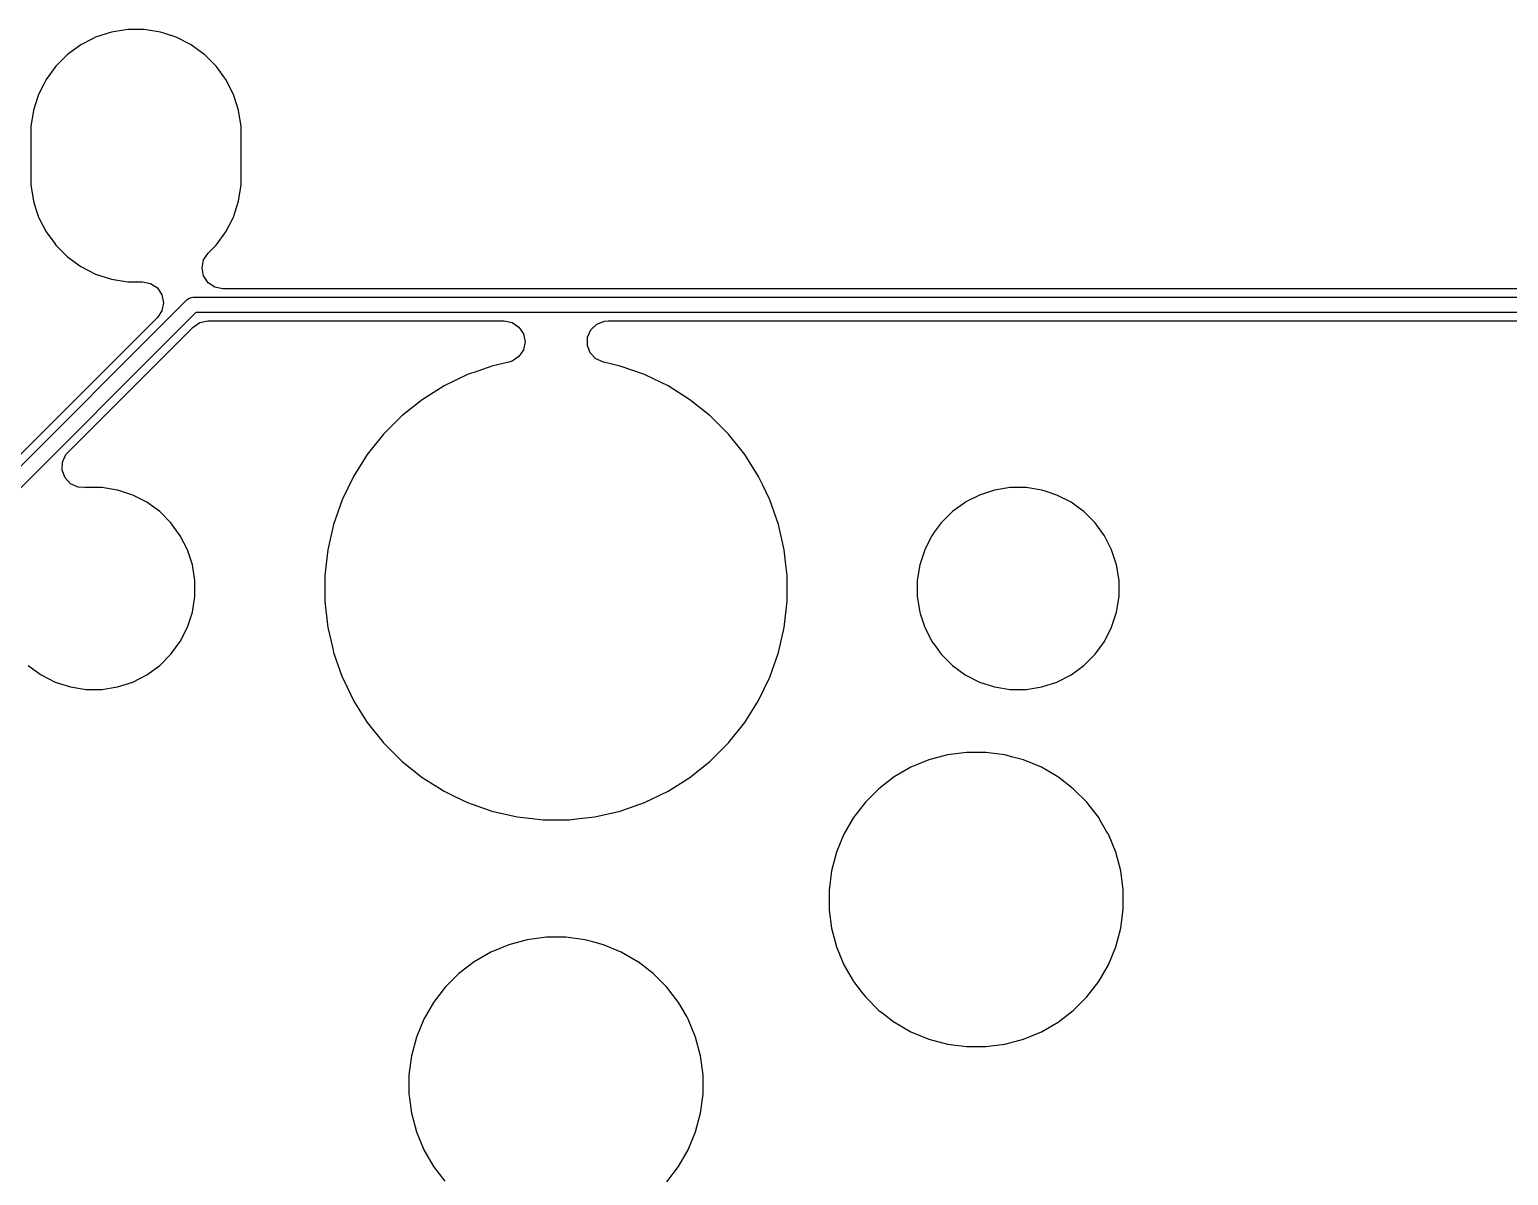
# Model space of a CAD drawing. Header units: inches. Extents: x 2.6 to 14.2, y -7.9 to -3.5.
# Drawn here: x 6.526 to 7.218, y -6.027 to -5.491 of the extents above; entities that cross this region are included whole.
import ezdxf

# ---------------------------------------------------------------- set-up
doc = ezdxf.new("R2010")
doc.units = ezdxf.units.IN
doc.header["$MEASUREMENT"] = 0
doc.layers.add('B.Cu', color=153, linetype='CONTINUOUS', true_color=0x4d7fc4)

msp = doc.modelspace()

# ---------------------------------------------------------------- linework, layer by layer
at = {"layer": 'B.Cu', "linetype": 'CONTINUOUS'}
for p, q in [((6.555, -5.49505), (6.54956, -5.49782)), ((6.55646, -5.4943), (6.555, -5.49505)), ((6.56383, -5.49191), (6.55646, -5.4943)), ((6.55646, -5.4943), (6.55646, -5.4943)), ((6.57149, -5.4907), (6.56383, -5.49191)), ((6.57924, -5.4907), (6.57149, -5.4907)), ((6.57149, -5.4907), (6.57149, -5.4907)), ((6.57149, -5.4907), (6.57149, -5.4907)), ((6.58689, -5.49191), (6.57924, -5.4907)), ((6.57924, -5.4907), (6.57924, -5.4907)), ((6.57924, -5.4907), (6.57924, -5.4907)), ((6.58888, -5.49256), (6.58689, -5.49191)), ((6.58689, -5.49191), (6.58689, -5.49191)), ((6.58689, -5.49191), (6.58689, -5.49191)), ((6.59426, -5.4943), (6.58888, -5.49256)), ((6.60117, -5.49782), (6.59426, -5.4943)), ((6.59426, -5.4943), (6.59426, -5.4943)), ((6.59426, -5.4943), (6.59426, -5.4943)), ((6.59426, -5.4943), (6.59426, -5.4943)), ((6.54956, -5.49782), (6.54329, -5.50238)), ((6.54956, -5.49782), (6.54956, -5.49782)), ((6.54956, -5.49782), (6.54956, -5.49782)), ((6.54956, -5.49782), (6.54956, -5.49782)), ((6.6067, -5.50185), (6.60117, -5.49782)), ((6.60117, -5.49782), (6.60117, -5.49782)), ((6.60117, -5.49782), (6.60117, -5.49782)), ((6.60744, -5.50238), (6.6067, -5.50185)), ((6.53781, -5.50786), (6.53326, -5.51413)), ((6.54329, -5.50238), (6.53781, -5.50786)), ((6.61292, -5.50786), (6.60744, -5.50238)), ((6.61383, -5.50912), (6.61292, -5.50786)), ((6.61648, -5.51277), (6.61383, -5.50912)), ((6.53326, -5.51413), (6.53218, -5.51624)), ((6.53326, -5.51413), (6.53326, -5.51413)), ((6.53326, -5.51413), (6.53326, -5.51413)), ((6.53326, -5.51413), (6.53326, -5.51413)), ((6.61747, -5.51413), (6.61648, -5.51277)), ((6.62099, -5.52103), (6.61747, -5.51413)), ((6.52974, -5.52103), (6.52734, -5.5284)), ((6.53218, -5.51624), (6.52974, -5.52103)), ((6.52974, -5.52103), (6.52974, -5.52103)), ((6.62338, -5.5284), (6.62099, -5.52103)), ((6.52734, -5.5284), (6.52613, -5.53605)), ((6.6246, -5.53606), (6.62338, -5.5284)), ((6.52613, -5.53605), (6.52613, -5.53606)), ((6.52613, -5.53606), (6.52613, -5.56349)), ((6.6246, -5.56349), (6.6246, -5.53606)), ((6.52613, -5.56349), (6.52613, -5.56349)), ((6.52613, -5.56349), (6.52734, -5.57114)), ((6.62338, -5.57114), (6.6246, -5.56349)), ((6.52734, -5.57114), (6.52734, -5.57114)), ((6.52734, -5.57114), (6.52734, -5.57114)), ((6.52734, -5.57114), (6.528, -5.57318)), ((6.62099, -5.57851), (6.62338, -5.57114)), ((6.528, -5.57318), (6.52882, -5.57569)), ((6.52882, -5.57569), (6.52974, -5.57851)), ((6.52974, -5.57851), (6.53326, -5.58542)), ((6.61747, -5.58542), (6.62099, -5.57851)), ((6.53326, -5.58542), (6.53326, -5.58542)), ((6.53326, -5.58542), (6.53326, -5.58542)), ((6.53326, -5.58542), (6.53729, -5.59097)), ((6.53729, -5.59097), (6.53781, -5.59169)), ((6.53781, -5.59169), (6.54329, -5.59717)), ((6.60918, -5.59542), (6.61292, -5.59169)), ((6.61292, -5.59169), (6.61747, -5.58542)), ((6.54329, -5.59717), (6.54329, -5.59717)), ((6.54329, -5.59717), (6.54952, -5.60169)), ((6.60631, -5.60235), (6.60706, -5.5986)), ((6.60706, -5.5986), (6.60918, -5.59542)), ((6.54952, -5.60169), (6.54956, -5.60172)), ((6.54956, -5.60172), (6.55646, -5.60524)), ((6.55646, -5.60524), (6.56383, -5.60763)), ((6.60706, -5.6061), (6.60631, -5.60235)), ((6.60918, -5.60928), (6.60706, -5.6061)), ((6.56383, -5.60763), (6.57149, -5.60885)), ((6.57149, -5.60885), (6.57149, -5.60885)), ((6.57149, -5.60885), (6.57847, -5.60885)), ((6.57847, -5.60885), (6.58222, -5.60959)), ((6.58222, -5.60959), (6.5854, -5.61172)), ((6.5854, -5.61172), (6.58753, -5.6149)), ((6.61236, -5.61141), (6.60918, -5.60928)), ((6.61612, -5.61215), (6.61236, -5.61141)), ((7.23552, -5.61215), (6.61612, -5.61215)), ((6.19791, -6.01867), (6.59943, -5.61715)), ((6.58753, -5.6149), (6.58827, -5.61865)), ((6.58827, -5.61865), (6.58753, -5.6224)), ((6.59943, -5.61715), (6.59997, -5.61671)), ((6.59997, -5.61671), (6.60061, -5.61644)), ((6.60061, -5.61644), (6.60125, -5.61618)), ((6.60125, -5.61618), (6.60194, -5.61611)), ((6.60194, -5.61611), (7.24122, -5.61611)), ((6.60341, -5.6232), (6.20188, -6.02472)), ((6.5854, -5.62558), (6.30472, -5.90627)), ((6.58753, -5.6224), (6.5854, -5.62558)), ((7.24269, -5.6232), (6.60341, -5.6232)), ((6.54356, -5.68864), (6.60217, -5.63003)), ((6.60217, -5.63003), (6.60535, -5.6279)), ((6.60535, -5.6279), (6.6091, -5.62715)), ((6.6091, -5.62715), (6.74787, -5.62715)), ((6.74787, -5.62715), (6.75162, -5.6279)), ((6.75162, -5.6279), (6.7548, -5.63003)), ((6.7548, -5.63003), (6.75692, -5.63321)), ((6.75692, -5.63321), (6.75767, -5.63696)), ((6.787, -5.63478), (6.78856, -5.63128)), ((6.78856, -5.63128), (6.79134, -5.62866)), ((6.79134, -5.62866), (6.79492, -5.62729)), ((6.79492, -5.62729), (6.79656, -5.62715)), ((6.79656, -5.62715), (7.24418, -5.62715)), ((6.75692, -5.64071), (6.7548, -5.64389)), ((6.75767, -5.63696), (6.75692, -5.64071)), ((6.78689, -5.6386), (6.787, -5.63478)), ((6.78826, -5.64217), (6.78689, -5.6386)), ((6.75005, -5.64651), (6.74219, -5.64831)), ((6.75162, -5.64601), (6.75005, -5.64651)), ((6.7548, -5.64389), (6.75162, -5.64601)), ((6.79089, -5.64495), (6.78826, -5.64217)), ((6.79438, -5.64651), (6.79089, -5.64495)), ((6.80224, -5.64831), (6.79438, -5.64651)), ((6.73071, -5.65233), (6.71975, -5.6576)), ((6.7355, -5.65065), (6.73071, -5.65233)), ((6.73071, -5.65233), (6.73071, -5.65233)), ((6.73071, -5.65233), (6.73071, -5.65233)), ((6.74219, -5.64831), (6.7355, -5.65065)), ((6.81372, -5.65233), (6.80224, -5.64831)), ((6.80224, -5.64831), (6.80224, -5.64831)), ((6.80224, -5.64831), (6.80224, -5.64831)), ((6.81422, -5.65257), (6.81372, -5.65233)), ((6.82468, -5.6576), (6.81422, -5.65257)), ((6.71975, -5.6576), (6.70945, -5.66407)), ((6.83497, -5.66407), (6.82468, -5.6576)), ((6.82468, -5.6576), (6.82468, -5.6576)), ((6.82468, -5.6576), (6.82468, -5.6576)), ((6.70945, -5.66407), (6.69994, -5.67166)), ((6.70945, -5.66407), (6.70945, -5.66407)), ((6.84448, -5.67166), (6.83497, -5.66407)), ((6.69994, -5.67166), (6.69134, -5.68026)), ((6.69994, -5.67166), (6.69994, -5.67166)), ((6.85308, -5.68026), (6.84448, -5.67166)), ((6.69134, -5.68026), (6.68376, -5.68977)), ((6.69134, -5.68026), (6.69134, -5.68026)), ((6.86067, -5.68977), (6.85308, -5.68026)), ((6.54256, -5.68981), (6.54356, -5.68864)), ((6.54081, -5.6971), (6.54096, -5.69328)), ((6.54096, -5.69328), (6.54256, -5.68981)), ((6.68376, -5.68977), (6.67729, -5.70007)), ((6.68376, -5.68977), (6.68376, -5.68977)), ((6.86711, -5.70003), (6.86067, -5.68977)), ((6.54213, -5.70069), (6.54081, -5.6971)), ((6.54473, -5.7035), (6.54213, -5.70069)), ((6.67729, -5.70007), (6.67201, -5.71102)), ((6.86714, -5.70007), (6.86711, -5.70003)), ((6.86893, -5.70378), (6.86714, -5.70007)), ((6.5482, -5.7051), (6.54473, -5.7035)), ((6.55157, -5.70524), (6.5482, -5.7051)), ((6.55157, -5.70529), (6.55157, -5.70524)), ((6.55196, -5.70526), (6.55157, -5.70529)), ((6.5594, -5.70526), (6.55196, -5.70526)), ((6.55196, -5.70526), (6.55196, -5.70526)), ((6.56675, -5.70643), (6.5594, -5.70526)), ((6.5594, -5.70526), (6.5594, -5.70526)), ((6.5594, -5.70526), (6.5594, -5.70526)), ((6.5688, -5.7071), (6.56675, -5.70643)), ((6.56675, -5.70643), (6.56675, -5.70643)), ((6.56675, -5.70643), (6.56675, -5.70643)), ((6.57382, -5.70873), (6.5688, -5.7071)), ((6.58045, -5.7121), (6.57382, -5.70873)), ((6.57382, -5.70873), (6.57382, -5.70873)), ((6.57382, -5.70873), (6.57382, -5.70873)), ((6.87242, -5.71102), (6.86893, -5.70378)), ((6.97061, -5.70873), (6.96398, -5.7121)), ((6.97768, -5.70643), (6.97061, -5.70873)), ((6.97061, -5.70873), (6.97061, -5.70873)), ((6.97061, -5.70873), (6.97061, -5.70873)), ((6.98503, -5.70526), (6.97768, -5.70643)), ((6.99247, -5.70526), (6.98503, -5.70526)), ((6.98503, -5.70526), (6.98503, -5.70526)), ((6.98503, -5.70526), (6.98503, -5.70526)), ((6.99982, -5.70643), (6.99247, -5.70526)), ((6.99247, -5.70526), (6.99247, -5.70526)), ((6.99247, -5.70526), (6.99247, -5.70526)), ((7.00188, -5.7071), (6.99982, -5.70643)), ((6.99982, -5.70643), (6.99982, -5.70643)), ((6.99982, -5.70643), (6.99982, -5.70643)), ((7.00689, -5.70873), (7.00188, -5.7071)), ((7.01352, -5.7121), (7.00689, -5.70873)), ((7.00689, -5.70873), (7.00689, -5.70873)), ((7.00689, -5.70873), (7.00689, -5.70873)), ((6.58433, -5.71493), (6.58045, -5.7121)), ((6.58647, -5.71648), (6.58433, -5.71493)), ((6.59173, -5.72174), (6.58647, -5.71648)), ((6.58647, -5.71648), (6.58647, -5.71648)), ((6.58647, -5.71648), (6.58647, -5.71648)), ((6.67201, -5.71102), (6.66799, -5.7225)), ((6.67201, -5.71102), (6.67201, -5.71102)), ((6.87643, -5.7225), (6.87242, -5.71102)), ((6.95796, -5.71648), (6.9527, -5.72174)), ((6.96393, -5.71214), (6.95796, -5.71648)), ((6.96398, -5.7121), (6.96393, -5.71214)), ((7.0174, -5.71493), (7.01352, -5.7121)), ((7.01954, -5.71648), (7.0174, -5.71493)), ((7.0248, -5.72174), (7.01954, -5.71648)), ((7.01954, -5.71648), (7.01954, -5.71648)), ((7.01954, -5.71648), (7.01954, -5.71648)), ((6.5961, -5.72776), (6.59173, -5.72174)), ((6.66799, -5.7225), (6.66529, -5.73436)), ((6.87914, -5.73436), (6.87643, -5.7225)), ((6.9527, -5.72174), (6.94946, -5.72619)), ((7.02917, -5.72776), (7.0248, -5.72174)), ((6.59948, -5.73439), (6.5961, -5.72776)), ((6.94832, -5.72776), (6.94569, -5.73293)), ((6.94946, -5.72619), (6.94832, -5.72776)), ((7.03255, -5.73439), (7.02917, -5.72776)), ((6.60178, -5.74146), (6.59948, -5.73439)), ((6.66529, -5.73436), (6.66393, -5.74645)), ((6.87994, -5.74146), (6.87914, -5.73436)), ((6.94495, -5.73439), (6.94265, -5.74146)), ((6.94569, -5.73293), (6.94495, -5.73439)), ((7.03485, -5.74146), (7.03255, -5.73439)), ((6.60294, -5.74881), (6.60178, -5.74146)), ((6.8805, -5.74645), (6.87994, -5.74146)), ((6.94265, -5.74146), (6.94148, -5.74881)), ((7.03601, -5.74881), (7.03485, -5.74146)), ((6.60294, -5.75625), (6.60294, -5.74881)), ((6.66393, -5.74645), (6.66393, -5.75861)), ((6.8805, -5.74881), (6.8805, -5.74645)), ((6.8805, -5.74645), (6.8805, -5.74645)), ((6.8805, -5.75861), (6.8805, -5.74881)), ((6.94148, -5.74881), (6.94148, -5.74881)), ((6.94148, -5.74881), (6.94148, -5.75625)), ((7.03601, -5.75625), (7.03601, -5.74881)), ((6.60178, -5.7636), (6.60294, -5.75625)), ((6.66393, -5.75861), (6.66529, -5.7707)), ((6.88037, -5.75979), (6.8805, -5.75861)), ((6.8805, -5.75861), (6.8805, -5.75861)), ((6.94148, -5.75625), (6.94148, -5.75625)), ((6.94148, -5.75625), (6.94265, -5.7636)), ((7.03485, -5.7636), (7.03601, -5.75625)), ((6.59948, -5.77067), (6.60178, -5.7636)), ((6.87914, -5.7707), (6.88037, -5.75979)), ((6.94265, -5.7636), (6.94265, -5.7636)), ((6.94265, -5.7636), (6.94283, -5.76415)), ((6.94283, -5.76415), (6.94482, -5.77028)), ((7.03255, -5.77067), (7.03485, -5.7636)), ((6.5961, -5.7773), (6.59948, -5.77067)), ((6.66529, -5.7707), (6.66754, -5.78057)), ((6.87643, -5.78255), (6.87914, -5.7707)), ((6.94482, -5.77028), (6.94495, -5.77067)), ((6.94495, -5.77067), (6.94832, -5.7773)), ((7.02917, -5.7773), (7.03255, -5.77067)), ((6.59173, -5.78332), (6.5961, -5.7773)), ((6.94832, -5.7773), (6.94964, -5.7791)), ((6.94964, -5.7791), (6.9522, -5.78264)), ((7.0248, -5.78332), (7.02917, -5.7773)), ((6.58647, -5.78858), (6.59173, -5.78332)), ((6.66754, -5.78057), (6.66799, -5.78255)), ((6.66799, -5.78255), (6.67201, -5.79403)), ((6.87242, -5.79403), (6.87643, -5.78255)), ((6.9522, -5.78264), (6.9527, -5.78332)), ((6.9527, -5.78332), (6.95796, -5.78858)), ((7.01954, -5.78858), (7.0248, -5.78332)), ((6.52489, -5.78858), (6.53091, -5.79295)), ((6.53091, -5.79295), (6.53753, -5.79633)), ((6.57382, -5.79633), (6.58045, -5.79295)), ((6.58045, -5.79295), (6.58647, -5.78858)), ((6.95796, -5.78858), (6.96398, -5.79295)), ((6.96398, -5.79295), (6.97061, -5.79633)), ((7.00689, -5.79633), (7.01352, -5.79295)), ((7.01352, -5.79295), (7.01954, -5.78858)), ((6.53753, -5.79633), (6.54461, -5.79863)), ((6.54461, -5.79863), (6.55196, -5.79979)), ((6.55196, -5.79979), (6.55196, -5.79979)), ((6.55196, -5.79979), (6.5594, -5.79979)), ((6.5594, -5.79979), (6.56675, -5.79863)), ((6.5594, -5.79979), (6.5594, -5.79979)), ((6.56675, -5.79863), (6.57382, -5.79633)), ((6.67201, -5.79403), (6.67287, -5.79582)), ((6.67287, -5.79582), (6.67729, -5.80499)), ((6.86714, -5.80499), (6.87242, -5.79403)), ((6.97061, -5.79633), (6.97768, -5.79863)), ((6.97768, -5.79863), (6.98503, -5.79979)), ((6.98503, -5.79979), (6.98503, -5.79979)), ((6.98503, -5.79979), (6.99247, -5.79979)), ((6.99247, -5.79979), (6.99982, -5.79863)), ((6.99247, -5.79979), (6.99247, -5.79979)), ((6.99982, -5.79863), (7.00689, -5.79633)), ((6.67729, -5.80499), (6.67826, -5.80653)), ((6.67826, -5.80653), (6.68376, -5.81529)), ((6.86067, -5.81529), (6.86714, -5.80499)), ((6.68376, -5.81529), (6.69134, -5.8248)), ((6.85308, -5.8248), (6.86067, -5.81529)), ((6.69134, -5.8248), (6.69994, -5.8334)), ((6.84448, -5.8334), (6.85308, -5.8248)), ((6.69994, -5.8334), (6.70945, -5.84098)), ((6.83497, -5.84098), (6.84448, -5.8334)), ((6.94686, -5.8328), (6.93852, -5.83625)), ((6.95559, -5.83046), (6.94686, -5.8328)), ((6.96455, -5.82928), (6.95559, -5.83046)), ((6.97358, -5.82928), (6.96455, -5.82928)), ((6.98254, -5.83046), (6.97358, -5.82928)), ((6.98623, -5.83145), (6.98254, -5.83046)), ((6.98254, -5.83046), (6.98254, -5.83046)), ((6.98254, -5.83046), (6.98254, -5.83046)), ((6.99126, -5.8328), (6.98623, -5.83145)), ((6.99961, -5.83625), (6.99126, -5.8328)), ((6.70945, -5.84098), (6.71756, -5.84608)), ((6.82468, -5.84745), (6.83497, -5.84098)), ((6.93069, -5.84077), (6.92353, -5.84627)), ((6.93852, -5.83625), (6.93069, -5.84077)), ((6.93069, -5.84077), (6.93069, -5.84077)), ((6.93852, -5.83625), (6.93852, -5.83625)), ((7.00731, -5.8407), (6.99961, -5.83625)), ((6.99961, -5.83625), (6.99961, -5.83625)), ((7.00743, -5.84077), (7.00731, -5.8407)), ((7.00775, -5.84101), (7.00743, -5.84077)), ((7.0146, -5.84627), (7.00775, -5.84101)), ((6.71756, -5.84608), (6.71975, -5.84745)), ((6.71975, -5.84745), (6.72454, -5.84976)), ((6.81372, -5.85273), (6.82468, -5.84745)), ((6.92353, -5.84627), (6.91714, -5.85266)), ((7.02099, -5.85266), (7.0146, -5.84627)), ((7.0146, -5.84627), (7.0146, -5.84627)), ((7.0146, -5.84627), (7.0146, -5.84627)), ((6.72454, -5.84976), (6.73071, -5.85273)), ((6.73071, -5.85273), (6.74219, -5.85675)), ((6.80224, -5.85675), (6.81372, -5.85273)), ((6.91714, -5.85266), (6.91164, -5.85983)), ((7.02192, -5.85387), (7.02099, -5.85266)), ((7.02099, -5.85266), (7.02099, -5.85266)), ((7.02099, -5.85266), (7.02099, -5.85266)), ((7.02649, -5.85983), (7.02192, -5.85387)), ((6.74219, -5.85675), (6.75405, -5.85945)), ((6.75405, -5.85945), (6.76108, -5.86025)), ((6.76108, -5.86025), (6.76613, -5.86082)), ((6.76613, -5.86082), (6.76613, -5.86082)), ((6.76613, -5.86082), (6.77829, -5.86082)), ((6.77829, -5.86082), (6.78173, -5.86043)), ((6.77829, -5.86082), (6.77829, -5.86082)), ((6.78173, -5.86043), (6.79038, -5.85945)), ((6.79038, -5.85945), (6.80224, -5.85675)), ((6.91164, -5.85983), (6.90712, -5.86765)), ((6.91164, -5.85983), (6.91164, -5.85983)), ((7.02708, -5.86085), (7.02649, -5.85983)), ((7.03084, -5.86736), (7.02708, -5.86085)), ((6.90712, -5.86765), (6.90366, -5.876)), ((6.90712, -5.86765), (6.90712, -5.86765)), ((7.03101, -5.86765), (7.03084, -5.86736)), ((7.03446, -5.876), (7.03101, -5.86765)), ((6.90366, -5.876), (6.90133, -5.88472)), ((7.0368, -5.88472), (7.03446, -5.876)), ((6.90133, -5.88472), (6.90028, -5.89263)), ((7.03798, -5.89368), (7.0368, -5.88472)), ((6.90028, -5.89263), (6.90015, -5.89368)), ((6.90015, -5.89368), (6.90015, -5.90271)), ((7.03798, -5.90271), (7.03798, -5.89368)), ((6.90015, -5.90271), (6.9002, -5.9031)), ((6.9002, -5.9031), (6.90133, -5.91167)), ((7.0368, -5.91167), (7.03798, -5.90271)), ((6.75874, -5.91707), (6.75001, -5.91941)), ((6.7677, -5.91589), (6.75874, -5.91707)), ((6.77673, -5.91589), (6.7677, -5.91589)), ((6.78569, -5.91707), (6.77673, -5.91589)), ((6.78937, -5.91806), (6.78569, -5.91707)), ((6.78569, -5.91707), (6.78569, -5.91707)), ((6.78569, -5.91707), (6.78569, -5.91707)), ((6.90133, -5.91167), (6.90366, -5.9204)), ((7.03446, -5.9204), (7.0368, -5.91167)), ((6.74167, -5.92287), (6.73384, -5.92739)), ((6.75001, -5.91941), (6.74167, -5.92287)), ((6.74167, -5.92287), (6.74167, -5.92287)), ((6.79441, -5.91941), (6.78937, -5.91806)), ((6.80276, -5.92287), (6.79441, -5.91941)), ((6.81046, -5.92732), (6.80276, -5.92287)), ((6.80276, -5.92287), (6.80276, -5.92287)), ((6.90366, -5.9204), (6.90712, -5.92874)), ((7.03101, -5.92874), (7.03446, -5.9204)), ((6.73384, -5.92739), (6.72668, -5.93289)), ((6.73384, -5.92739), (6.73384, -5.92739)), ((6.81058, -5.92739), (6.81046, -5.92732)), ((6.81062, -5.92742), (6.81058, -5.92739)), ((6.81775, -5.93289), (6.81062, -5.92742)), ((6.90712, -5.92874), (6.90712, -5.92874)), ((6.90712, -5.92874), (6.91151, -5.93634)), ((7.02649, -5.93657), (7.03101, -5.92874)), ((6.72668, -5.93289), (6.72029, -5.93927)), ((6.82414, -5.93927), (6.81775, -5.93289)), ((6.81775, -5.93289), (6.81775, -5.93289)), ((6.81775, -5.93289), (6.81775, -5.93289)), ((6.91151, -5.93634), (6.91164, -5.93657)), ((6.91164, -5.93657), (6.91166, -5.9366)), ((6.91166, -5.9366), (6.91571, -5.94187)), ((7.02099, -5.94374), (7.02649, -5.93657)), ((6.72029, -5.93927), (6.71479, -5.94644)), ((6.82964, -5.94644), (6.82414, -5.93927)), ((6.91571, -5.94187), (6.91714, -5.94374)), ((6.91714, -5.94374), (6.92353, -5.95012)), ((7.0146, -5.95012), (7.02099, -5.94374)), ((6.71479, -5.94644), (6.71027, -5.95426)), ((6.71479, -5.94644), (6.71479, -5.94644)), ((6.83077, -5.94839), (6.82964, -5.94644)), ((6.83364, -5.95337), (6.83077, -5.94839)), ((6.92353, -5.95012), (6.92353, -5.95012)), ((6.92353, -5.95012), (6.92353, -5.95012)), ((6.92353, -5.95012), (6.9255, -5.95164)), ((6.9255, -5.95164), (6.93069, -5.95562)), ((7.00743, -5.95562), (7.0146, -5.95012)), ((6.71027, -5.95426), (6.70681, -5.96261)), ((6.71027, -5.95426), (6.71027, -5.95426)), ((6.83416, -5.95426), (6.83364, -5.95337)), ((6.83761, -5.96261), (6.83416, -5.95426)), ((6.93069, -5.95562), (6.93075, -5.95565)), ((6.93075, -5.95565), (6.93852, -5.96014)), ((6.99961, -5.96014), (7.00743, -5.95562)), ((6.70681, -5.96261), (6.70447, -5.97134)), ((6.83995, -5.97134), (6.83761, -5.96261)), ((6.93852, -5.96014), (6.93852, -5.96014)), ((6.93852, -5.96014), (6.93852, -5.96014)), ((6.93852, -5.96014), (6.94686, -5.9636)), ((6.94686, -5.9636), (6.95559, -5.96594)), ((6.95559, -5.96594), (6.96455, -5.96711)), ((6.97358, -5.96711), (6.98254, -5.96594)), ((6.98254, -5.96594), (6.99126, -5.9636)), ((6.99126, -5.9636), (6.99961, -5.96014)), ((6.70447, -5.97134), (6.70343, -5.97924)), ((6.84113, -5.98029), (6.83995, -5.97134)), ((6.96455, -5.96711), (6.97358, -5.96711)), ((6.70343, -5.97924), (6.7033, -5.98029)), ((6.7033, -5.98029), (6.7033, -5.98933)), ((6.84113, -5.98933), (6.84113, -5.98029)), ((6.7033, -5.98933), (6.70355, -5.99128)), ((6.70355, -5.99128), (6.70447, -5.99829)), ((6.83995, -5.99829), (6.84113, -5.98933)), ((6.70447, -5.99829), (6.70681, -6.00701)), ((6.83761, -6.00701), (6.83995, -5.99829)), ((6.70681, -6.00701), (6.71027, -6.01536)), ((6.83416, -6.01536), (6.83761, -6.00701)), ((6.71027, -6.01536), (6.71027, -6.01536)), ((6.71027, -6.01536), (6.71479, -6.02318)), ((6.82964, -6.02318), (6.83416, -6.01536)), ((6.71479, -6.02318), (6.71479, -6.02318)), ((6.71479, -6.02318), (6.71481, -6.02321)), ((6.71481, -6.02321), (6.72011, -6.03012)), ((6.82414, -6.03035), (6.82964, -6.02318))]:
    msp.add_line(p, q, dxfattribs=at)

doc.saveas('drawing.dxf')
